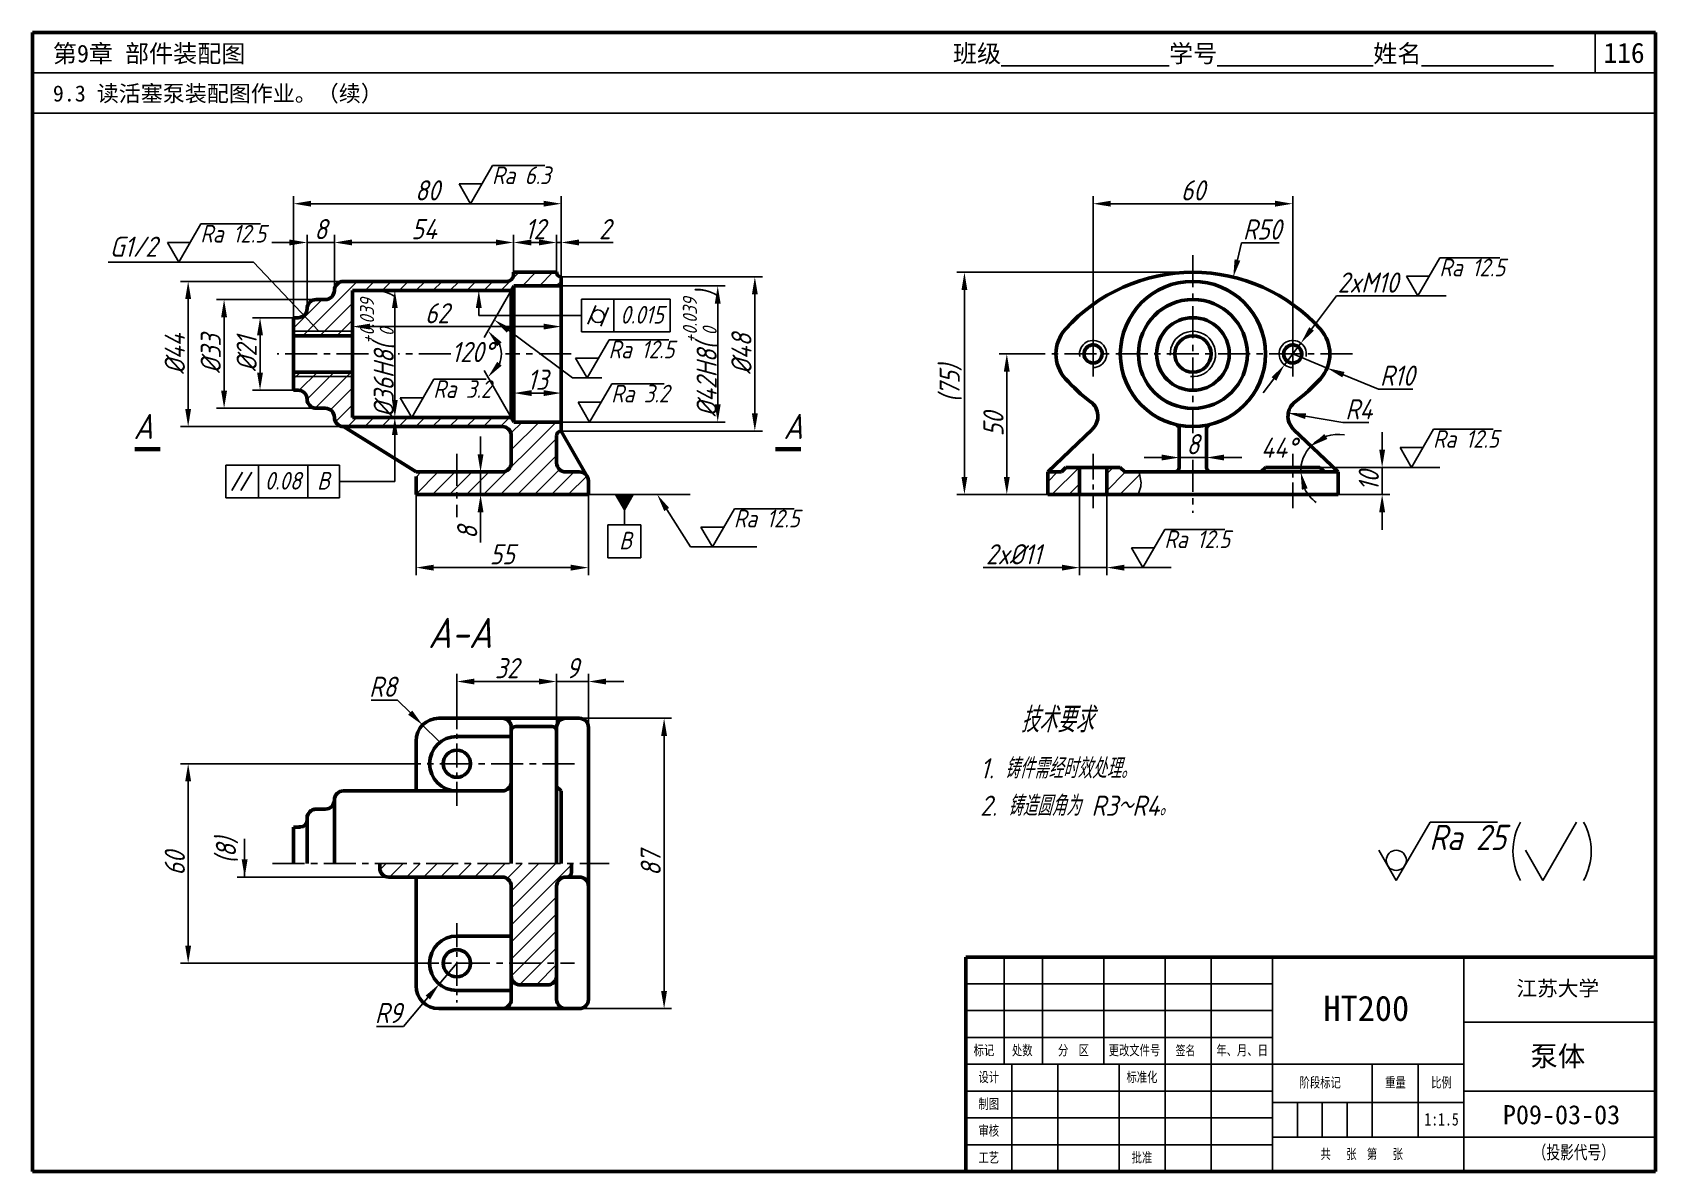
# Model space of a CAD drawing. Header units: millimetres. Extents: x 0 to 322, y 0 to 226.
import ezdxf

# ---------------------------------------------------------------- set-up
doc = ezdxf.new("R2010")
doc.units = ezdxf.units.MM
doc.header["$LTSCALE"] = 0.2
doc.header["$PDMODE"] = 33
doc.header["$PDSIZE"] = 1.5
doc.linetypes.add('CENTER', pattern=[50.8, 31.75, -6.35, 6.35, -6.35])
for name, color, linetype in [('尺寸层', 7, 'Continuous'), ('点画线层', 7, 'CENTER'), ('细实线层', 7, 'Continuous')]:
    doc.layers.add(name, color=color, linetype=linetype)
doc.layers.add('粗实线层', color=7, linetype='Continuous', lineweight=50)
doc.styles.get("Standard").update_dxf_attribs({"font": 'gbeitc.shx', "height": 4, "bigfont": 'gbcbig.shx'})
doc.styles.add('宋体', font='', dxfattribs={"height": 3})
doc.styles.get('宋体').set_extended_font_data('SimSun')
doc.dimstyles.new('ISO-25', dxfattribs={"dimtxt": 3.5, "dimasz": 3.5, "dimexe": 1.5, "dimexo": 0, "dimgap": 0.65, "dimtad": 1, "dimtoh": 1, "dimdec": 0, "dimdsep": 46, "dimtxsty": 'Standard', "dimcen": 0, "dimclrd": 256, "dimclre": 256, "dimclrt": 256, "dimadec": 0, "dimazin": 0, "dimtfac": 1, "dimtdec": 0, "dimtmove": 0, "dimatfit": 3, "dimfxl": 0, "dimlwd": -1, "dimlwe": -1, "dimarcsym": 0})

# ---------------------------------------------------------------- blocks, each defined once
blk = doc.blocks.new('*D0')
at = {"layer": 'Defpoints', "color": 0, "transparency": 16777216}
for p in [(45.15, 169.41), (51.79, 169.41), (51.79, 155.03)]:
    blk.add_point(p, dxfattribs=at)
at = {"layer": '尺寸层', "transparency": 16777216}
for p, q in [((51.79, 169.41), (43.65, 169.41)), ((45.15, 158.53), (45.15, 165.91)), ((51.79, 155.03), (43.65, 155.03))]:
    blk.add_line(p, q, dxfattribs=at)
for points in [[(44.56, 165.91), (45.73, 165.91), (45.15, 169.41)], [(44.56, 158.53), (45.73, 158.53), (45.15, 155.03)]]:
    blk.add_solid(points, dxfattribs=at)
at = {"layer": '尺寸层', "transparency": 16777216, "insert": (42.5, 162.22), "char_height": 4, "attachment_point": 5, "rotation": 90}
blk.add_mtext('%%C21', dxfattribs=at)
blk = doc.blocks.new('*D1')
at = {"layer": 'Defpoints', "color": 0, "transparency": 16777216}
for p in [(38.02, 173.01), (56.29, 173.01), (56.29, 151.43)]:
    blk.add_point(p, dxfattribs=at)
at = {"layer": '尺寸层', "transparency": 16777216}
for p, q in [((56.29, 173.01), (36.52, 173.01)), ((38.02, 154.93), (38.02, 169.51)), ((56.29, 151.43), (36.52, 151.43))]:
    blk.add_line(p, q, dxfattribs=at)
for points in [[(37.43, 169.51), (38.6, 169.51), (38.02, 173.01)], [(37.43, 154.93), (38.6, 154.93), (38.02, 151.43)]]:
    blk.add_solid(points, dxfattribs=at)
at = {"layer": '尺寸层', "transparency": 16777216, "insert": (35.37, 162.22), "char_height": 4, "attachment_point": 5, "rotation": 90}
blk.add_mtext('%%C33', dxfattribs=at)
blk = doc.blocks.new('*D2')
at = {"layer": 'Defpoints', "color": 0, "transparency": 16777216}
for p in [(30.89, 176.61), (61.69, 176.61), (61.69, 147.81)]:
    blk.add_point(p, dxfattribs=at)
at = {"layer": '尺寸层', "transparency": 16777216}
for p, q in [((61.69, 176.61), (29.39, 176.61)), ((30.89, 151.31), (30.89, 173.11)), ((61.69, 147.81), (29.39, 147.81))]:
    blk.add_line(p, q, dxfattribs=at)
for points in [[(30.3, 173.11), (31.47, 173.11), (30.89, 176.61)], [(30.3, 151.31), (31.47, 151.31), (30.89, 147.81)]]:
    blk.add_solid(points, dxfattribs=at)
at = {"layer": '尺寸层', "transparency": 16777216, "insert": (28.24, 162.21), "char_height": 4, "attachment_point": 5, "rotation": 90}
blk.add_mtext('%%C44', dxfattribs=at)
blk = doc.blocks.new('*D3')
at = {"layer": 'Defpoints', "color": 0, "transparency": 16777216}
for p in [(95.44, 184.33), (95.44, 178.41), (103.99, 178.41)]:
    blk.add_point(p, dxfattribs=at)
at = {"layer": '尺寸层', "transparency": 16777216}
for p, q in [((95.44, 178.41), (95.44, 185.83)), ((100.49, 184.33), (98.94, 184.33)), ((103.99, 178.41), (103.99, 185.83))]:
    blk.add_line(p, q, dxfattribs=at)
for points in [[(98.94, 184.92), (98.94, 183.75), (95.44, 184.33)], [(100.49, 184.92), (100.49, 183.75), (103.99, 184.33)]]:
    blk.add_solid(points, dxfattribs=at)
at = {"layer": '尺寸层', "transparency": 16777216, "insert": (99.72, 186.98), "char_height": 4, "attachment_point": 5}
blk.add_mtext('12', dxfattribs=at)
blk = doc.blocks.new('*D4')
at = {"layer": 'Defpoints', "color": 0, "transparency": 16777216}
for p in [(59.89, 184.33), (95.44, 178.41), (59.89, 174.81)]:
    blk.add_point(p, dxfattribs=at)
at = {"layer": '尺寸层', "transparency": 16777216}
for p, q in [((59.89, 174.81), (59.89, 185.83)), ((91.94, 184.33), (63.39, 184.33)), ((95.44, 178.41), (95.44, 185.83))]:
    blk.add_line(p, q, dxfattribs=at)
for points in [[(63.39, 184.92), (63.39, 183.75), (59.89, 184.33)], [(91.94, 184.92), (91.94, 183.75), (95.44, 184.33)]]:
    blk.add_solid(points, dxfattribs=at)
at = {"layer": '尺寸层', "transparency": 16777216, "insert": (77.67, 186.98), "char_height": 4, "attachment_point": 5}
blk.add_mtext('54', dxfattribs=at)
blk = doc.blocks.new('*D5')
at = {"layer": 'Defpoints', "color": 0, "transparency": 16777216}
for p in [(54.49, 184.33), (59.89, 174.81), (54.49, 171.21)]:
    blk.add_point(p, dxfattribs=at)
at = {"layer": '尺寸层', "transparency": 16777216}
for p, q in [((50.99, 184.33), (47.49, 184.33)), ((54.49, 171.21), (54.49, 185.83)), ((59.89, 184.33), (54.49, 184.33)), ((59.89, 174.81), (59.89, 185.83)), ((63.39, 184.33), (66.89, 184.33))]:
    blk.add_line(p, q, dxfattribs=at)
for points in [[(50.99, 184.92), (50.99, 183.75), (54.49, 184.33)], [(63.39, 184.92), (63.39, 183.75), (59.89, 184.33)]]:
    blk.add_solid(points, dxfattribs=at)
at = {"layer": '尺寸层', "transparency": 16777216, "insert": (57.19, 186.98), "char_height": 4, "attachment_point": 5}
blk.add_mtext('8', dxfattribs=at)
blk = doc.blocks.new('*D6')
at = {"layer": 'Defpoints', "color": 0, "transparency": 16777216}
for p in [(104.9, 192.02), (104.9, 177.51), (51.79, 169.41)]:
    blk.add_point(p, dxfattribs=at)
at = {"layer": '尺寸层', "transparency": 16777216}
for p, q in [((51.79, 169.41), (51.79, 193.52)), ((104.9, 177.51), (104.9, 193.52)), ((55.29, 192.02), (101.4, 192.02))]:
    blk.add_line(p, q, dxfattribs=at)
for points in [[(55.29, 192.61), (55.29, 191.44), (51.79, 192.02)], [(101.4, 192.61), (101.4, 191.44), (104.9, 192.02)]]:
    blk.add_solid(points, dxfattribs=at)
at = {"layer": '尺寸层', "transparency": 16777216, "insert": (78.35, 194.67), "char_height": 4, "attachment_point": 5}
blk.add_mtext('80', dxfattribs=at)
blk = doc.blocks.new('*D7')
at = {"layer": 'Defpoints', "color": 0, "transparency": 16777216}
for p in [(63.49, 174.81), (71.89, 174.81), (63.49, 149.61)]:
    blk.add_point(p, dxfattribs=at)
at = {"layer": '尺寸层', "transparency": 16777216}
for p, q in [((63.49, 174.81), (73.39, 174.81)), ((71.89, 153.11), (71.89, 171.31)), ((63.49, 149.61), (73.39, 149.61))]:
    blk.add_line(p, q, dxfattribs=at)
for points in [[(71.31, 171.31), (72.47, 171.31), (71.89, 174.81)], [(71.31, 153.11), (72.47, 153.11), (71.89, 149.61)]]:
    blk.add_solid(points, dxfattribs=at)
at = {"layer": '尺寸层', "transparency": 16777216, "insert": (68.53, 162.07), "char_height": 4, "attachment_point": 5, "rotation": 90}
blk.add_mtext('%%C36H8({\\H0.7x;\\S+0.039^  0;})', dxfattribs=at)
blk = doc.blocks.new('*D8')
at = {"layer": 'Defpoints', "color": 0, "transparency": 16777216}
for p in [(63.49, 174.81), (104.9, 174.81), (104.9, 167.64)]:
    blk.add_point(p, dxfattribs=at)
at = {"layer": '尺寸层', "transparency": 16777216}
for p, q in [((63.49, 174.81), (63.49, 166.14)), ((104.9, 174.81), (104.9, 166.14)), ((66.99, 167.64), (101.4, 167.64))]:
    blk.add_line(p, q, dxfattribs=at)
for points in [[(66.99, 168.23), (66.99, 167.06), (63.49, 167.64)], [(101.4, 168.23), (101.4, 167.06), (104.9, 167.64)]]:
    blk.add_solid(points, dxfattribs=at)
at = {"layer": '尺寸层', "transparency": 16777216, "insert": (80.26, 170.29), "char_height": 4, "attachment_point": 5}
blk.add_mtext('62', dxfattribs=at)
blk = doc.blocks.new('*D9')
at = {"layer": 'Defpoints', "color": 0, "transparency": 16777216}
for p in [(104.9, 175.71), (135.95, 175.71), (104.9, 148.71)]:
    blk.add_point(p, dxfattribs=at)
at = {"layer": '尺寸层', "transparency": 16777216}
for p, q in [((104.9, 175.71), (137.45, 175.71)), ((135.95, 152.21), (135.95, 172.21)), ((104.9, 148.71), (137.45, 148.71))]:
    blk.add_line(p, q, dxfattribs=at)
for points in [[(135.37, 172.21), (136.53, 172.21), (135.95, 175.71)], [(135.37, 152.21), (136.53, 152.21), (135.95, 148.71)]]:
    blk.add_solid(points, dxfattribs=at)
at = {"layer": '尺寸层', "transparency": 16777216, "insert": (132.59, 162.21), "char_height": 4, "attachment_point": 5, "rotation": 90}
blk.add_mtext('%%C42H8({\\H0.7x;\\S+0.039^  0;})', dxfattribs=at)
blk = doc.blocks.new('*D10')
at = {"layer": 'Defpoints', "color": 0, "transparency": 16777216}
for p in [(104.9, 154.45), (95.51, 148.71), (104.9, 148.71)]:
    blk.add_point(p, dxfattribs=at)
at = {"layer": '尺寸层', "transparency": 16777216}
for p, q in [((95.51, 148.71), (95.51, 155.95)), ((104.9, 148.71), (104.9, 155.95)), ((99.01, 154.45), (101.4, 154.45))]:
    blk.add_line(p, q, dxfattribs=at)
for points in [[(99.01, 155.03), (99.01, 153.86), (95.51, 154.45)], [(101.4, 155.03), (101.4, 153.86), (104.9, 154.45)]]:
    blk.add_solid(points, dxfattribs=at)
at = {"layer": '尺寸层', "transparency": 16777216, "insert": (100.21, 157.1), "char_height": 4, "attachment_point": 5}
blk.add_mtext('13', dxfattribs=at)
blk = doc.blocks.new('*D11')
at = {"layer": 'Defpoints', "color": 0, "transparency": 16777216}
for p in [(104.9, 184.33), (103.99, 178.41), (104.9, 177.51)]:
    blk.add_point(p, dxfattribs=at)
at = {"layer": '尺寸层', "transparency": 16777216}
for p, q in [((100.49, 184.33), (96.99, 184.33)), ((103.99, 178.41), (103.99, 185.83)), ((103.99, 184.33), (104.9, 184.33)), ((104.9, 177.51), (104.9, 185.83)), ((108.4, 184.33), (115.2, 184.33))]:
    blk.add_line(p, q, dxfattribs=at)
for points in [[(100.49, 184.92), (100.49, 183.75), (103.99, 184.33)], [(108.4, 184.92), (108.4, 183.75), (104.9, 184.33)]]:
    blk.add_solid(points, dxfattribs=at)
at = {"layer": '尺寸层', "transparency": 16777216, "insert": (113.55, 186.98), "char_height": 4, "attachment_point": 5}
blk.add_mtext('2', dxfattribs=at)
blk = doc.blocks.new('*D12')
at = {"layer": 'Defpoints', "color": 0, "transparency": 16777216}
for p in [(76.09, 134.31), (110.29, 134.31), (110.29, 119.82)]:
    blk.add_point(p, dxfattribs=at)
at = {"layer": '尺寸层', "transparency": 16777216}
for p, q in [((76.09, 134.31), (76.09, 118.32)), ((110.29, 134.31), (110.29, 118.32)), ((79.59, 119.82), (106.79, 119.82))]:
    blk.add_line(p, q, dxfattribs=at)
for points in [[(79.59, 120.4), (79.59, 119.23), (76.09, 119.82)], [(106.79, 120.4), (106.79, 119.23), (110.29, 119.82)]]:
    blk.add_solid(points, dxfattribs=at)
at = {"layer": '尺寸层', "transparency": 16777216, "insert": (93.19, 122.47), "char_height": 4, "attachment_point": 5}
blk.add_mtext('55', dxfattribs=at)
blk = doc.blocks.new('*D13')
at = {"layer": 'Defpoints', "color": 0, "transparency": 16777216}
for p in [(251.65, 164.37), (248.4, 160.06)]:
    blk.add_point(p, dxfattribs=at)
at = {"layer": '尺寸层', "transparency": 16777216}
for p, q in [((258.7, 173.73), (253.75, 167.16)), ((270.52, 173.73), (258.7, 173.73)), ((248.4, 160.06), (251.65, 164.37)), ((246.29, 157.26), (244.18, 154.47))]:
    blk.add_line(p, q, dxfattribs=at)
for points in [[(253.29, 167.52), (254.22, 166.81), (251.65, 164.37)], [(245.83, 157.61), (246.76, 156.91), (248.4, 160.06)]]:
    blk.add_solid(points, dxfattribs=at)
at = {"layer": '尺寸层', "transparency": 16777216, "insert": (264.94, 176.38), "char_height": 4, "attachment_point": 5}
blk.add_mtext('2xM10', dxfattribs=at)
blk = doc.blocks.new('*D14')
at = {"layer": 'Defpoints', "color": 0, "transparency": 16777216}
for p in [(250.02, 162.21), (256.84, 159.42)]:
    blk.add_point(p, dxfattribs=at)
at = {"layer": '尺寸层', "transparency": 16777216}
for p, q in [((250.02, 162.21), (256.84, 159.42)), ((267.02, 155.26), (260.08, 158.1)), ((273.84, 155.26), (267.02, 155.26))]:
    blk.add_line(p, q, dxfattribs=at)
blk.add_solid([(260.3, 158.64), (259.86, 157.56), (256.84, 159.42)], dxfattribs=at)
at = {"layer": '尺寸层', "transparency": 16777216, "insert": (270.76, 157.91), "char_height": 4, "attachment_point": 5}
blk.add_mtext('R10', dxfattribs=at)
blk = doc.blocks.new('*D15')
at = {"layer": 'Defpoints', "color": 0, "transparency": 16777216}
for p in [(250.02, 192.02), (210.42, 166.71), (250.02, 166.71)]:
    blk.add_point(p, dxfattribs=at)
at = {"layer": '尺寸层', "transparency": 16777216}
for p, q in [((210.42, 166.71), (210.42, 193.52)), ((250.02, 166.71), (250.02, 193.52)), ((213.92, 192.02), (246.52, 192.02))]:
    blk.add_line(p, q, dxfattribs=at)
for points in [[(213.92, 192.61), (213.92, 191.44), (210.42, 192.02)], [(246.52, 192.61), (246.52, 191.44), (250.02, 192.02)]]:
    blk.add_solid(points, dxfattribs=at)
at = {"layer": '尺寸层', "transparency": 16777216, "insert": (230.22, 194.67), "char_height": 4, "attachment_point": 5}
blk.add_mtext('60', dxfattribs=at)
blk = doc.blocks.new('*D16')
at = {"layer": 'Defpoints', "color": 0, "transparency": 16777216}
for p in [(193.3, 162.21), (198.74, 162.21), (201.42, 134.31)]:
    blk.add_point(p, dxfattribs=at)
at = {"layer": '尺寸层', "transparency": 16777216}
for p, q in [((198.74, 162.21), (191.8, 162.21)), ((193.3, 137.81), (193.3, 158.71)), ((201.42, 134.31), (191.8, 134.31))]:
    blk.add_line(p, q, dxfattribs=at)
for points in [[(192.71, 158.71), (193.88, 158.71), (193.3, 162.21)], [(192.71, 137.81), (193.88, 137.81), (193.3, 134.31)]]:
    blk.add_solid(points, dxfattribs=at)
at = {"layer": '尺寸层', "transparency": 16777216, "insert": (190.65, 148.26), "char_height": 4, "attachment_point": 5, "rotation": 90}
blk.add_mtext('50', dxfattribs=at)
blk = doc.blocks.new('*D17')
at = {"layer": 'Defpoints', "color": 0, "transparency": 16777216}
for p in [(184.89, 178.41), (230.22, 178.41), (201.42, 134.31)]:
    blk.add_point(p, dxfattribs=at)
at = {"layer": '尺寸层', "transparency": 16777216}
for p, q in [((230.22, 178.41), (183.39, 178.41)), ((184.89, 137.81), (184.89, 174.91)), ((201.42, 134.31), (183.39, 134.31))]:
    blk.add_line(p, q, dxfattribs=at)
for points in [[(184.31, 174.91), (185.47, 174.91), (184.89, 178.41)], [(184.31, 137.81), (185.47, 137.81), (184.89, 134.31)]]:
    blk.add_solid(points, dxfattribs=at)
at = {"layer": '尺寸层', "transparency": 16777216, "insert": (182.16, 156.36), "char_height": 4, "attachment_point": 5, "rotation": 90}
blk.add_mtext('(75)', dxfattribs=at)
blk = doc.blocks.new('*D18')
at = {"layer": 'Defpoints', "color": 0, "transparency": 16777216}
for p in [(227.52, 147.34), (232.92, 147.34), (232.92, 141.66)]:
    blk.add_point(p, dxfattribs=at)
at = {"layer": '尺寸层', "transparency": 16777216}
for p, q in [((227.52, 147.34), (227.52, 140.16)), ((232.92, 147.34), (232.92, 140.16)), ((224.02, 141.66), (220.52, 141.66)), ((227.52, 141.66), (232.92, 141.66)), ((236.42, 141.66), (239.92, 141.66))]:
    blk.add_line(p, q, dxfattribs=at)
for points in [[(224.02, 142.25), (224.02, 141.08), (227.52, 141.66)], [(236.42, 142.25), (236.42, 141.08), (232.92, 141.66)]]:
    blk.add_solid(points, dxfattribs=at)
at = {"layer": '尺寸层', "transparency": 16777216, "insert": (230.22, 144.31), "char_height": 4, "attachment_point": 5}
blk.add_mtext('8', dxfattribs=at)
blk = doc.blocks.new('*D19')
at = {"layer": 'Defpoints', "color": 0, "transparency": 16777216}
for p in [(255.42, 139.71), (259.02, 134.31), (267.76, 134.31)]:
    blk.add_point(p, dxfattribs=at)
at = {"layer": '尺寸层', "transparency": 16777216}
for p, q in [((267.76, 143.21), (267.76, 146.71)), ((255.42, 139.71), (269.26, 139.71)), ((267.76, 139.71), (267.76, 134.31)), ((259.02, 134.31), (269.26, 134.31)), ((267.76, 130.81), (267.76, 127.31))]:
    blk.add_line(p, q, dxfattribs=at)
for points in [[(267.18, 143.21), (268.35, 143.21), (267.76, 139.71)], [(267.18, 130.81), (268.35, 130.81), (267.76, 134.31)]]:
    blk.add_solid(points, dxfattribs=at)
at = {"layer": '尺寸层', "transparency": 16777216, "insert": (265.11, 137.01), "char_height": 4, "attachment_point": 5, "rotation": 90}
blk.add_mtext('10', dxfattribs=at)
blk = doc.blocks.new('*D20')
at = {"layer": 'Defpoints', "color": 0, "transparency": 16777216}
for p in [(207.72, 134.31), (213.12, 134.31), (207.72, 119.82)]:
    blk.add_point(p, dxfattribs=at)
at = {"layer": '尺寸层', "transparency": 16777216}
for p, q in [((207.72, 134.31), (207.72, 118.32)), ((213.12, 134.31), (213.12, 118.32)), ((204.22, 119.82), (188.59, 119.82)), ((213.12, 119.82), (207.72, 119.82)), ((216.62, 119.82), (220.12, 119.82))]:
    blk.add_line(p, q, dxfattribs=at)
for points in [[(204.22, 120.4), (204.22, 119.23), (207.72, 119.82)], [(216.62, 120.4), (216.62, 119.23), (213.12, 119.82)]]:
    blk.add_solid(points, dxfattribs=at)
at = {"layer": '尺寸层', "transparency": 16777216, "insert": (194.66, 122.47), "char_height": 4, "attachment_point": 5}
blk.add_mtext('2x%%C11', dxfattribs=at)
blk = doc.blocks.new('*D21')
at = {"layer": 'Defpoints', "color": 0, "transparency": 16777216}
for p in [(84.19, 41.32), (80.7, 37.2)]:
    blk.add_point(p, dxfattribs=at)
at = {"layer": '尺寸层', "transparency": 16777216}
for p, q in [((84.19, 41.32), (80.7, 37.2)), ((73.58, 28.81), (78.44, 34.53)), ((68.27, 28.81), (73.58, 28.81))]:
    blk.add_line(p, q, dxfattribs=at)
blk.add_solid([(77.99, 34.91), (78.88, 34.16), (80.7, 37.2)], dxfattribs=at)
at = {"layer": '尺寸层', "transparency": 16777216, "insert": (70.6, 31.46), "char_height": 4, "attachment_point": 5}
blk.add_mtext('R9', dxfattribs=at)
blk = doc.blocks.new('*D22')
at = {"layer": 'Defpoints', "color": 0, "transparency": 16777216}
for p in [(30.89, 80.92), (74.25, 80.92), (74.25, 41.32)]:
    blk.add_point(p, dxfattribs=at)
at = {"layer": '尺寸层', "transparency": 16777216}
for p, q in [((74.25, 80.92), (29.39, 80.92)), ((30.89, 44.82), (30.89, 77.42)), ((74.25, 41.32), (29.39, 41.32))]:
    blk.add_line(p, q, dxfattribs=at)
for points in [[(30.3, 77.42), (31.47, 77.42), (30.89, 80.92)], [(30.3, 44.82), (31.47, 44.82), (30.89, 41.32)]]:
    blk.add_solid(points, dxfattribs=at)
at = {"layer": '尺寸层', "transparency": 16777216, "insert": (28.24, 61.12), "char_height": 4, "attachment_point": 5, "rotation": 90}
blk.add_mtext('60', dxfattribs=at)
blk = doc.blocks.new('*D23')
at = {"layer": 'Defpoints', "color": 0, "transparency": 16777216}
for p in [(108.49, 89.92), (108.49, 32.32), (125.31, 32.32)]:
    blk.add_point(p, dxfattribs=at)
at = {"layer": '尺寸层', "transparency": 16777216}
for p, q in [((108.49, 89.92), (126.81, 89.92)), ((125.31, 86.42), (125.31, 35.82)), ((108.49, 32.32), (126.81, 32.32))]:
    blk.add_line(p, q, dxfattribs=at)
for points in [[(124.72, 86.42), (125.89, 86.42), (125.31, 89.92)], [(124.72, 35.82), (125.89, 35.82), (125.31, 32.32)]]:
    blk.add_solid(points, dxfattribs=at)
at = {"layer": '尺寸层', "transparency": 16777216, "insert": (122.66, 61.12), "char_height": 4, "attachment_point": 5, "rotation": 90}
blk.add_mtext('87', dxfattribs=at)
blk = doc.blocks.new('*D24')
at = {"layer": 'Defpoints', "color": 0, "transparency": 16777216}
for p in [(77.4, 88.59), (80.59, 85.42)]:
    blk.add_point(p, dxfattribs=at)
at = {"layer": '尺寸层', "transparency": 16777216}
for p, q in [((67.2, 93.53), (72.44, 93.53)), ((72.44, 93.53), (74.92, 91.06)), ((80.59, 85.42), (77.4, 88.59))]:
    blk.add_line(p, q, dxfattribs=at)
blk.add_solid([(75.33, 91.47), (74.51, 90.65), (77.4, 88.59)], dxfattribs=at)
at = {"layer": '尺寸层', "transparency": 16777216, "insert": (69.49, 96.18), "char_height": 4, "attachment_point": 5}
blk.add_mtext('R8', dxfattribs=at)
blk = doc.blocks.new('*D25')
at = {"layer": 'Defpoints', "color": 0, "transparency": 16777216}
for p in [(110.29, 97.22), (103.99, 87.39), (110.29, 87.39)]:
    blk.add_point(p, dxfattribs=at)
at = {"layer": '尺寸层', "transparency": 16777216}
for p, q in [((100.49, 97.22), (96.99, 97.22)), ((103.99, 87.39), (103.99, 98.72)), ((103.99, 97.22), (110.29, 97.22)), ((110.29, 87.39), (110.29, 98.72)), ((113.79, 97.22), (117.29, 97.22))]:
    blk.add_line(p, q, dxfattribs=at)
for points in [[(100.49, 97.8), (100.49, 96.64), (103.99, 97.22)], [(113.79, 97.8), (113.79, 96.64), (110.29, 97.22)]]:
    blk.add_solid(points, dxfattribs=at)
at = {"layer": '尺寸层', "transparency": 16777216, "insert": (107.14, 99.87), "char_height": 4, "attachment_point": 5}
blk.add_mtext('9', dxfattribs=at)
blk = doc.blocks.new('*D26')
at = {"layer": 'Defpoints', "color": 0, "transparency": 16777216}
for p in [(84.19, 97.22), (84.19, 88.2), (103.99, 87.39)]:
    blk.add_point(p, dxfattribs=at)
at = {"layer": '尺寸层', "transparency": 16777216}
for p, q in [((84.19, 88.2), (84.19, 98.72)), ((100.49, 97.22), (87.69, 97.22)), ((103.99, 87.39), (103.99, 98.72))]:
    blk.add_line(p, q, dxfattribs=at)
for points in [[(87.69, 97.8), (87.69, 96.64), (84.19, 97.22)], [(100.49, 97.8), (100.49, 96.64), (103.99, 97.22)]]:
    blk.add_solid(points, dxfattribs=at)
at = {"layer": '尺寸层', "transparency": 16777216, "insert": (94.09, 99.87), "char_height": 4, "attachment_point": 5}
blk.add_mtext('32', dxfattribs=at)
blk = doc.blocks.new('*D27')
at = {"layer": 'Defpoints', "color": 0, "transparency": 16777216}
for p in [(104.9, 177.51), (104.9, 146.91), (143.31, 146.91)]:
    blk.add_point(p, dxfattribs=at)
at = {"layer": '尺寸层', "transparency": 16777216}
for p, q in [((104.9, 177.51), (144.81, 177.51)), ((143.31, 174.01), (143.31, 150.41)), ((104.9, 146.91), (144.81, 146.91))]:
    blk.add_line(p, q, dxfattribs=at)
for points in [[(142.73, 174.01), (143.9, 174.01), (143.31, 177.51)], [(142.73, 150.41), (143.9, 150.41), (143.31, 146.91)]]:
    blk.add_solid(points, dxfattribs=at)
at = {"layer": '尺寸层', "transparency": 16777216, "insert": (140.66, 162.21), "char_height": 4, "attachment_point": 5, "rotation": 90}
blk.add_mtext('%%C48', dxfattribs=at)
blk = doc.blocks.new('*D28')
at = {"layer": 'Defpoints', "color": 0, "transparency": 16777216}
for p in [(238.23, 177.46), (230.22, 144.43)]:
    blk.add_point(p, dxfattribs=at)
at = {"layer": '尺寸层', "transparency": 16777216}
for p, q in [((239.88, 184.26), (239.05, 180.86)), ((247.36, 184.26), (239.88, 184.26))]:
    blk.add_line(p, q, dxfattribs=at)
blk.add_solid([(238.49, 180.99), (239.62, 180.72), (238.23, 177.46)], dxfattribs=at)
at = {"layer": '尺寸层', "transparency": 16777216, "insert": (243.95, 186.91), "char_height": 4, "attachment_point": 5}
blk.add_mtext('R50', dxfattribs=at)

msp = doc.modelspace()

# ---------------------------------------------------------------- hatches: boundary and pattern name
h = msp.add_hatch()
h.set_pattern_fill('ANSI31', color=256, scale=0.75, style=0)
h.set_pattern_definition([(45, (0, -29.266), (-1.6838, 1.6838), [])])
h.paths.add_polyline_path([(106.96, 61.12), (68.89, 61.12), (68.89, 60.22, 0.414214), (70.69, 58.42), (93.19, 58.42, -0.414214), (94.99, 56.62), (94.99, 41.32), (103.99, 41.32), (103.99, 56.62, -0.414214), (105.79, 58.42), (105.96, 58.42, 0.414214), (106.96, 59.42)])
h.paths.add_polyline_path([(103.99, 41.32), (94.99, 41.32), (94.99, 38.83, 0.414214), (96.79, 37.03), (102.19, 37.03, 0.414214), (103.99, 38.83)])
at = {"layer": '尺寸层'}
msp.add_hatch(color=256, dxfattribs=at).paths.add_polyline_path([(119.17, 134.31), (115.69, 134.31), (117.43, 131.29)])
at = {"layer": '细实线层'}
h = msp.add_hatch(dxfattribs=at)
h.set_pattern_fill('ANSI31', color=256, scale=0.75, style=0)
h.set_pattern_definition([(45, (0, -9.0404), (-1.683798, 1.683798), [])])
h.paths.add_polyline_path([(57.2, 166.71), (51.79, 166.71), (51.79, 165.81), (57, 165.81)])
h.paths.add_polyline_path([(63.49, 166.71), (57.2, 166.71), (57, 165.81), (63.49, 165.81)])
h.paths.add_polyline_path([(63.49, 173.01), (63.49, 174.81), (94.99, 174.81), (95.44, 175.71), (104.9, 175.71), (104.9, 177.03), (103.54, 178.41), (95.44, 178.41), (95.44, 177.96, -0.414214), (94.09, 176.61), (63.49, 176.61), (61.69, 176.61, 0.414214), (59.89, 174.81, -0.414214), (58.09, 173.01), (56.29, 173.01, 0.414214), (54.49, 171.21, -0.414214), (52.69, 169.41), (51.79, 169.41), (51.79, 166.71), (63.49, 166.71)])
h.paths.add_polyline_path([(63.49, 158.61), (51.79, 158.61), (51.79, 157.71), (63.49, 157.71)])
h.paths.add_polyline_path([(63.49, 157.71), (51.79, 157.71), (51.79, 155.03), (52.69, 155.03, -0.414214), (54.49, 153.23, 0.414214), (56.29, 151.43), (58.09, 151.43, -0.414214), (59.89, 149.63, 0.416958), (61.75, 147.81), (92.29, 147.81), (93.19, 147.81, -0.414214), (94.99, 146.01), (94.99, 140.61, -0.414214), (93.19, 138.81), (84.19, 138.81), (84.19, 134.31), (110.29, 134.31), (110.29, 137.01, 0.414214), (108.49, 138.81), (105.79, 138.81, -0.414214), (103.99, 140.61), (103.99, 146.01, -0.417626), (104.9, 146.91), (104.9, 148.71), (95.44, 148.71), (94.99, 149.61), (63.49, 149.61), (63.49, 151.41)])
h.paths.add_polyline_path([(84.19, 138.81), (76.09, 138.81), (76.09, 137.91), (76.09, 134.31), (84.19, 134.31)], flags=17)
h = msp.add_hatch(dxfattribs=at)
h.set_pattern_fill('ANSI31', color=256, scale=0.75, style=0)
h.set_pattern_definition([(45, (45.42, -9.0404), (-1.683798, 1.683798), [])])
h.paths.add_polyline_path([(207.72, 139.71), (205.02, 139.71), (204.12, 138.81), (201.42, 138.81), (201.42, 134.31), (206.46, 134.31), (207.72, 134.31)])
edge = h.paths.add_edge_path()
edge.add_spline(control_points=[(219.32, 134.31), (219.55, 134.84), (220.19, 136.28), (219.76, 137.83), (219.5, 138.81)], knot_values=[0, 0, 0, 0, 1.690327, 4.618802, 4.618802, 4.618802, 4.618802], degree=3, periodic=0)
edge.add_line((219.5, 138.81), (216.72, 138.81))
edge.add_line((216.72, 138.81), (215.82, 139.71))
edge.add_line((215.82, 139.71), (213.12, 139.71))
edge.add_line((213.12, 139.71), (213.12, 134.31))
edge.add_line((213.12, 134.31), (219.32, 134.31))

# ---------------------------------------------------------------- linework, layer by layer
at = {"lineweight": 50}
for p, q in [((322, 226), (0, 226)), ((0, 226), (0, 0)), ((322, 0), (322, 226)), ((322, 42.56), (185.2, 42.56)), ((185.2, 42.56), (185.2, 0)), ((0, 0), (322, 0))]:
    msp.add_line(p, q, dxfattribs=at)
for p, q in [((310, 218), (310, 226)), ((322, 218), (0, 218)), ((322, 210), (0, 210)), ((77.09, 174.81), (83.39, 174.81)), ((51.79, 166.71), (63.49, 166.71)), ((51.79, 157.71), (63.49, 157.71)), ((77.09, 149.61), (83.39, 149.61)), ((192.8, 42.56), (192.8, 21.28)), ((200.4, 42.56), (200.4, 21.28)), ((212.56, 42.56), (212.56, 21.28)), ((224.72, 42.56), (224.72, 0)), ((233.84, 42.56), (233.84, 0)), ((246, 42.56), (246, 0)), ((284, 42.56), (284, 0)), ((185.2, 37.24), (246, 37.24)), ((185.2, 31.92), (246, 31.92)), ((284, 29.64), (322, 29.64)), ((185.2, 26.6), (246, 26.6)), ((185.2, 21.28), (284, 21.28)), ((194.32, 21.28), (194.32, 0)), ((203.44, 21.28), (203.44, 0)), ((215.6, 21.28), (215.6, 0)), ((265.76, 21.28), (265.76, 6.84)), ((274.88, 21.28), (274.88, 6.84)), ((185.2, 15.96), (246, 15.96)), ((246, 13.68), (284, 13.68)), ((250.94, 13.68), (250.94, 6.84)), ((255.88, 13.68), (255.88, 6.84)), ((260.82, 13.68), (260.82, 6.84)), ((284, 15.96), (322, 15.96)), ((185.2, 10.64), (246, 10.64)), ((246, 6.84), (322, 6.84)), ((284, 6.84), (292.17, 6.84)), ((284, 6.84), (292.17, 6.84)), ((185.2, 5.32), (246, 5.32))]:
    msp.add_line(p, q)
for centre, start, end in [((210.42, 162.21), 270, 190), ((250.02, 162.21), 350, 270)]:
    msp.add_arc(centre, 2.7, start, end)
at = {"layer": '尺寸层'}
for p, q in [((43.82, 180.43), (15.03, 180.43)), ((56.8, 166.71), (43.82, 180.43)), ((94.99, 174.81), (89.62, 165.5)), ((88.55, 171.31), (88.55, 169.85)), ((108.94, 166.6), (108.94, 173.11)), ((108.94, 173.11), (126.52, 173.11)), ((111.74, 171.84), (110.18, 168.13)), ((114.29, 171.44), (112.73, 167.73)), ((115.37, 166.6), (115.37, 173.11)), ((126.52, 173.11), (126.52, 166.6)), ((280.48, 173.73), (270.52, 173.73)), ((108.94, 169.85), (88.55, 169.85)), ((94.45, 166.91), (107.15, 157.46)), ((126.52, 166.6), (108.94, 166.6)), ((94.99, 149.61), (89.62, 158.92)), ((112.96, 157.46), (107.15, 157.46)), ((259.97, 148.59), (252.58, 149.87)), ((265.12, 148.59), (259.97, 148.59)), ((71.89, 136.91), (71.89, 146.11)), ((88.9, 142.31), (88.9, 145.81)), ((38.39, 133.66), (38.39, 140.16)), ((38.39, 140.16), (60.9, 140.16)), ((39.56, 135.11), (41.68, 138.78)), ((41.37, 135.11), (43.49, 138.78)), ((44.83, 133.66), (44.83, 140.16)), ((54.63, 140.16), (54.63, 133.66)), ((60.9, 140.16), (60.9, 133.66)), ((88.9, 138.81), (88.9, 134.31)), ((279.22, 139.71), (269.26, 139.71)), ((60.9, 136.91), (71.89, 136.91)), ((60.9, 133.66), (38.39, 133.66)), ((110.29, 134.31), (130.48, 134.31)), ((117.43, 131.29), (115.69, 134.31)), ((119.17, 134.31), (115.69, 134.31)), ((117.43, 131.29), (119.17, 134.31)), ((88.9, 130.81), (88.9, 124.83)), ((117.43, 131.29), (117.43, 128.28)), ((125.82, 131.36), (130.56, 123.92)), ((120.7, 128.28), (114.16, 128.28)), ((114.16, 128.28), (114.16, 121.79)), ((120.7, 121.79), (120.7, 128.28)), ((143.71, 123.92), (130.56, 123.92)), ((114.16, 121.79), (120.7, 121.79)), ((225.92, 119.82), (215.96, 119.82)), ((270.57, 57.75), (277.27, 69.35)), ((290.66, 69.35), (277.27, 69.35)), ((299.65, 57.75), (306.34, 69.35)), ((42.09, 58.42), (42.09, 66.01)), ((270.57, 57.75), (267.1, 63.75)), ((299.65, 57.75), (296.18, 63.75)), ((70.69, 58.42), (40.59, 58.42))]:
    msp.add_line(p, q, dxfattribs=at)
for centre, radius in [((112.19, 169.69), 1.26), ((270.57, 61.75), 2)]:
    msp.add_circle(centre, radius, dxfattribs=at)
for centre, radius, start, end in [((87.72, 162.21), 5.3, 338.5565, 21.4435), ((259.02, 138.81), 7.44, 80.1539, 136.3008), ((259.02, 138.81), 7.44, 136.3008, 180), ((259.02, 138.81), 7.44, 207.2188, 234.4375), ((305.69, 63.55), 11.97, 151.0254, 208.9746), ((297.26, 63.55), 11.97, 331.0254, 28.9746)]:
    msp.add_arc(centre, radius, start, end, dxfattribs=at)
for points in [[(89.13, 171.31), (87.96, 171.31), (88.55, 174.81)], [(94.79, 167.38), (94.1, 166.44), (91.64, 169)], [(92.21, 163.77), (93.09, 164.53), (90.37, 166.8)], [(93.09, 159.89), (92.21, 160.66), (90.37, 157.62)], [(71.31, 146.11), (72.47, 146.11), (71.89, 149.61)], [(252.68, 150.45), (252.48, 149.3), (249.13, 150.48)], [(256.91, 145.35), (256.28, 146.33), (253.65, 143.95)], [(88.31, 142.31), (89.48, 142.31), (88.9, 138.81)], [(251.84, 135.27), (252.98, 135.55), (251.59, 138.81)], [(88.31, 130.81), (89.48, 130.81), (88.9, 134.31)], [(126.31, 131.67), (125.33, 131.05), (123.94, 134.31)], [(42.68, 61.92), (41.51, 61.92), (42.09, 58.42)]]:
    msp.add_solid(points, dxfattribs=at)
at = {"layer": '点画线层'}
for p, q in [((230.22, 181.83), (230.22, 146.52)), ((66.67, 162.21), (48.57, 162.21)), ((82.99, 162.21), (72.54, 162.21)), ((106.85, 162.21), (93.83, 162.21)), ((261.89, 162.21), (198.74, 162.21)), ((84.19, 142.41), (84.19, 129.81)), ((230.22, 141.23), (230.22, 130.71)), ((107.52, 80.92), (74.25, 80.92)), ((47.63, 61.12), (114.4, 61.12)), ((74.25, 41.32), (107.52, 41.32))]:
    msp.add_line(p, q, dxfattribs=at)
at = {"layer": '点画线层', "ltscale": 0.8}
for p, q in [((210.42, 142.41), (210.42, 131.61)), ((250.02, 131.61), (250.02, 142.41))]:
    msp.add_line(p, q, dxfattribs=at)
at = {"layer": '点画线层', "ltscale": 0.75}
for p, q in [((84.19, 72.53), (84.19, 88.2)), ((84.19, 49.25), (84.19, 33.57))]:
    msp.add_line(p, q, dxfattribs=at)
at = {"layer": '粗实线层'}
for p, q in [((95.44, 178.41), (103.99, 178.41)), ((104.9, 177.51), (104.9, 146.91)), ((63.49, 176.61), (61.69, 176.61)), ((63.49, 176.61), (94.09, 176.61)), ((63.49, 173.01), (63.49, 174.81)), ((63.49, 174.81), (94.99, 174.81)), ((94.99, 174.81), (95.51, 175.71)), ((94.99, 174.81), (94.99, 149.61)), ((95.51, 175.71), (104.9, 175.71)), ((95.51, 148.71), (95.51, 175.71)), ((58.09, 173.01), (56.29, 173.01)), ((63.49, 165.81), (63.49, 173.01)), ((52.69, 169.41), (51.79, 169.41)), ((51.79, 155.03), (51.79, 169.41)), ((51.79, 165.81), (63.49, 165.81)), ((63.49, 165.81), (63.49, 158.61)), ((63.49, 158.61), (51.79, 158.61)), ((63.49, 151.41), (63.49, 158.61)), ((52.69, 155.03), (51.79, 155.03)), ((58.09, 151.43), (56.29, 151.43)), ((63.49, 151.41), (63.49, 149.61)), ((63.49, 149.61), (94.99, 149.61)), ((94.99, 149.61), (95.51, 148.71)), ((95.51, 148.71), (104.9, 148.71)), ((76.09, 138.81), (61.69, 147.81)), ((61.69, 147.81), (92.29, 147.81)), ((92.29, 147.81), (93.19, 147.81)), ((94.99, 146.01), (94.99, 140.61)), ((103.99, 146.01), (103.99, 140.61)), ((104.9, 146.91), (110.06, 137.91)), ((227.52, 147.34), (227.52, 139.71)), ((232.92, 147.34), (232.92, 139.71)), ((93.19, 138.81), (76.09, 138.81)), ((105.79, 138.81), (108.49, 138.81)), ((201.42, 134.31), (201.42, 138.81)), ((204.12, 138.81), (205.02, 139.71)), ((215.82, 139.71), (205.02, 139.71)), ((207.72, 139.71), (207.72, 134.31)), ((213.12, 139.71), (213.12, 134.31)), ((216.72, 138.81), (215.82, 139.71)), ((259.02, 138.81), (216.72, 138.81)), ((243.72, 138.81), (244.62, 139.71)), ((244.62, 139.71), (255.42, 139.71)), ((256.32, 138.81), (255.42, 139.71)), ((259.02, 134.31), (259.02, 138.81)), ((76.09, 134.31), (76.09, 137.91)), ((110.29, 134.31), (110.29, 137.01)), ((110.29, 134.31), (76.09, 134.31)), ((206.46, 134.31), (201.42, 134.31)), ((253.98, 134.31), (206.46, 134.31)), ((253.98, 134.31), (259.02, 134.31)), ((80.59, 89.92), (108.49, 89.92)), ((94.99, 88.12), (94.99, 77.32)), ((103.09, 88.29), (95.89, 88.29)), ((103.09, 88.29), (95.89, 88.29)), ((110.29, 88.12), (110.29, 34.12)), ((76.09, 75.52), (76.09, 85.42)), ((84.19, 86.32), (94.99, 86.32)), ((103.99, 80.92), (103.99, 84.07)), ((103.99, 84.07), (103.99, 77.77)), ((94.99, 77.32), (94.99, 61.12)), ((103.99, 76.42), (103.99, 77.77)), ((63.49, 75.52), (61.69, 75.52)), ((63.49, 75.52), (93.19, 75.52)), ((103.99, 61.12), (103.99, 76.42)), ((104.89, 75.52), (103.99, 76.42)), ((103.99, 76.42), (104.89, 75.52)), ((104.89, 74.62), (104.89, 75.52)), ((104.89, 61.12), (104.89, 75.52)), ((104.9, 75.49), (104.9, 74.59)), ((58.09, 71.92), (56.29, 71.92)), ((58.09, 71.9), (56.29, 71.9)), ((59.89, 73.72), (59.89, 61.12)), ((103.99, 61.12), (103.99, 73.2)), ((103.99, 72.82), (103.99, 61.12)), ((53.08, 68.35), (51.79, 68.35)), ((51.79, 68.35), (51.79, 61.12)), ((52.83, 68.38), (53.15, 68.38)), ((54.49, 70.12), (54.49, 69.67)), ((54.49, 69.67), (54.49, 61.12)), ((54.5, 69.73), (54.5, 69.8)), ((68.89, 61.12), (68.89, 60.22)), ((70.69, 58.42), (93.19, 58.42)), ((76.09, 58.42), (76.09, 36.82)), ((105.79, 58.42), (108.49, 58.42)), ((106.96, 61.12), (106.96, 59.42)), ((94.99, 34.12), (94.99, 56.62)), ((103.99, 56.62), (103.99, 34.12)), ((84.19, 46.72), (94.99, 46.72)), ((84.19, 35.92), (94.99, 35.92)), ((96.79, 37.03), (102.19, 37.03)), ((80.59, 32.32), (108.49, 32.32))]:
    msp.add_line(p, q, dxfattribs=at)
at = {"layer": '粗实线层', "ltscale": 0.5}
for p, q in [((95.44, 178.41), (95.44, 177.96)), ((201.42, 138.81), (210.26, 147.25)), ((259.02, 138.81), (250.19, 147.25)), ((201.42, 138.81), (204.12, 138.81)), ((103.99, 84.07), (103.99, 88.12))]:
    msp.add_line(p, q, dxfattribs=at)
at = {"layer": '粗实线层'}
for radius in [14.4, 10.8, 7.2, 3.6]:
    msp.add_circle((230.22, 162.21), radius, dxfattribs=at)
at = {"layer": '粗实线层', "ltscale": 0.5}
for centre in [(84.19, 80.92), (84.19, 41.32)]:
    msp.add_circle(centre, 2.7, dxfattribs=at)
at = {"layer": '粗实线层'}
for centre, radius, start, end in [((94.09, 177.96), 1.35, 270, 0), ((104.89, 178.41), 0.9, 180, 270.6666), ((58.09, 174.81), 1.8, 270, 0), ((61.69, 174.81), 1.8, 90, 180), ((52.69, 171.21), 1.8, 270, 0), ((56.29, 171.21), 1.8, 90, 180), ((210.42, 162.21), 7.37, 138.0771, 221.9229), ((250.02, 162.21), 7.37, 318.0771, 41.9229), ((210.42, 162.21), 1.8, 0, 258), ((210.42, 162.21), 1.8, 258, 0), ((250.02, 162.21), 1.8, 282, 180), ((250.02, 162.21), 1.8, 180, 282), ((52.69, 153.23), 1.8, 0, 90), ((56.29, 153.23), 1.8, 180, 270), ((58.09, 149.63), 1.8, 0, 90), ((61.72, 149.64), 1.83, 180.3793, 269.0844), ((226.62, 147.34), 0.9, 0, 76.391), ((233.82, 147.34), 0.9, 103.609, 180), ((93.19, 146.01), 1.8, 0, 90), ((104.89, 146.01), 0.9, 89.3334, 180), ((93.19, 140.61), 1.8, 270, 0), ((105.79, 140.61), 1.8, 180, 270), ((108.49, 137.01), 1.8, 0, 90), ((226.62, 139.71), 0.9, 270, 0), ((233.82, 139.71), 0.9, 180, 270), ((80.59, 85.42), 4.5, 90, 180), ((93.19, 88.12), 1.8, 0, 90), ((95.89, 87.39), 0.9, 90, 180), ((95.89, 87.39), 0.9, 90, 180), ((103.09, 87.39), 0.9, 0, 90), ((103.09, 87.39), 0.9, 0, 90), ((105.79, 88.12), 1.8, 90, 180), ((108.49, 88.12), 1.8, 0, 90), ((84.19, 80.92), 5.4, 90, 270), ((93.19, 77.32), 1.8, 270, 0), ((61.69, 73.72), 1.8, 90, 180), ((56.29, 70.12), 1.8, 90, 180), ((56.29, 70.1), 1.8, 90, 180), ((58.09, 73.72), 1.8, 270, 0), ((53.15, 69.73), 1.35, 270, 0), ((70.69, 60.22), 1.8, 180, 270), ((93.19, 56.62), 1.8, 360, 90), ((105.79, 56.62), 1.8, 90, 180), ((105.96, 59.42), 1, 270, 0), ((108.49, 56.62), 1.8, 0, 90), ((84.19, 41.32), 5.4, 90, 270), ((96.79, 38.83), 1.8, 180, 270), ((102.19, 38.83), 1.8, 270, 0), ((80.59, 36.82), 4.5, 180, 270), ((93.19, 34.12), 1.8, 270, 0), ((105.79, 34.12), 1.8, 180, 270), ((108.49, 34.12), 1.8, 270, 0)]:
    msp.add_arc(centre, radius, start, end, dxfattribs=at)
at = {"layer": '粗实线层', "ltscale": 0.5}
for centre, radius, start, end in [((230.22, 144.43), 33.98, 41.9229, 138.0771), ((230.22, 179.99), 33.98, 221.9229, 233.3112), ((230.22, 179.99), 33.98, 306.6888, 318.0771), ((207.77, 149.86), 3.6, 313.6992, 53.3112), ((252.68, 149.86), 3.6, 126.6888, 226.3008)]:
    msp.add_arc(centre, radius, start, end, dxfattribs=at)
at = {"layer": '细实线层'}
for p, q in [((86.91, 192.02), (91.28, 199.6)), ((101.67, 199.6), (91.28, 199.6)), ((89.17, 195.94), (84.65, 195.94)), ((86.91, 192.02), (84.65, 195.94)), ((29.03, 180.43), (33.41, 188.01)), ((45.27, 188.01), (33.41, 188.01)), ((31.29, 184.35), (26.77, 184.35)), ((29.03, 180.43), (26.77, 184.35)), ((274.84, 173.73), (279.21, 181.31)), ((291.08, 181.31), (279.21, 181.31)), ((277.1, 177.65), (272.58, 177.65)), ((274.84, 173.73), (272.58, 177.65)), ((110.02, 157.46), (114.39, 165.04)), ((126.26, 165.04), (114.39, 165.04)), ((210.42, 157.71), (210.42, 166.71)), ((250.02, 157.71), (250.02, 166.71)), ((112.28, 161.38), (107.76, 161.38)), ((110.02, 157.46), (107.76, 161.38)), ((75.24, 149.61), (79.62, 157.19)), ((90, 157.19), (79.62, 157.19)), ((110.54, 148.71), (114.92, 156.29)), ((125.3, 156.29), (114.92, 156.29)), ((77.51, 153.53), (72.98, 153.53)), ((75.24, 149.61), (72.98, 153.53)), ((112.81, 152.63), (108.28, 152.63)), ((110.54, 148.71), (108.28, 152.63)), ((273.58, 139.71), (277.96, 147.29)), ((289.82, 147.29), (277.96, 147.29)), ((275.85, 143.63), (271.32, 143.63)), ((273.58, 139.71), (271.32, 143.63)), ((134.88, 123.92), (139.26, 131.49)), ((151.12, 131.49), (139.26, 131.49)), ((137.15, 127.84), (132.62, 127.84)), ((134.88, 123.92), (132.62, 127.84)), ((220.28, 119.82), (224.66, 127.39)), ((236.52, 127.39), (224.66, 127.39)), ((222.55, 123.74), (218.02, 123.74)), ((220.28, 119.82), (218.02, 123.74))]:
    msp.add_line(p, q, dxfattribs=at)
at = {"layer": '细实线层', "lineweight": 60, "ltscale": 0.5}
for p, q in [((20.32, 143.31), (25.32, 143.31)), ((147.44, 143.31), (152.44, 143.31))]:
    msp.add_line(p, q, dxfattribs=at)
at = {"layer": '细实线层'}
msp.add_arc((230.22, 162.21), 4.5, 264.2072, 183.0653, dxfattribs=at)
msp.add_spline([(219.32, 134.31), (219.88, 135.91), (219.5, 138.81)], degree=3, dxfattribs=at)

# ---------------------------------------------------------------- texts
at = {"style": '宋体'}
for s, height, p in [('第9章 部件装配图', 3.5, (4.05, 220.07)), ('班级%%U              %%U学号%%U             %%U姓名%%U           ', 3.5, (182.61, 220.07)), ('116', 4, (311.67, 219.96)), ('9.3 读活塞泵装配图作业。（续）', 3.2, (4.05, 212.3)), ('江苏大学', 3, (294.42, 34.85)), ('HT200', 5, (256.11, 29.89)), ('泵体', 4, (297.16, 20.9)), ('P09-03-03', 3.8, (291.72, 9.38))]:
    msp.add_text(s, height=height, dxfattribs=at).set_placement(p)
for s, height, width, p in [('标记', 2, 0.75, (186.72, 23.07)), ('处数', 2, 0.75, (194.32, 23.07)), ('分  区', 2, 0.75, (203.46, 23.07)), ('更改文件号', 2, 0.75, (213.51, 23.07)), ('签名', 1.9, 0.75, (226.8, 23.07)), ('年、月、日', 2, 0.75, (234.87, 23.07)), ('设计', 2, 0.75, (187.67, 17.75)), ('标准化', 2, 0.75, (217.04, 17.75)), ('阶段标记', 2, 0.75, (251.38, 16.68)), ('重量', 2, 0.75, (268.36, 16.68)), ('比例', 2, 0.75, (277.48, 16.68)), ('制图', 2, 0.75, (187.67, 12.43)), ('1:1.5', 2.5, 0.8, (276.15, 9.13)), ('审核', 2, 0.75, (187.67, 7.11)), ('工艺', 2, 0.75, (187.67, 1.79)), ('批准', 2, 0.75, (218.07, 1.79)), ('共   张  第   张', 2, 0.75, (255.54, 2.49)), ('（投影代号）', 2.66, 0.75, (297.62, 2.49))]:
    msp.add_text(s, height=height, dxfattribs=dict(at, width=width)).set_placement(p)
at = {"layer": '尺寸层'}
for s, height, p in [('Ra 6.3', 3.5, (91.17, 195.91)), ('Ra 12.5', 3.5, (33.3, 184.32)), ('G1/2', 4, (15.33, 181.49)), ('Ra 12.5', 3.5, (279.11, 177.62)), ('0.015', 3.5, (116.62, 168.24)), ('120°', 4, (83.12, 160.6)), ('Ra 12.5', 3.5, (114.29, 161.35)), ('Ra 3.2', 3.5, (79.51, 153.5)), ('Ra 3.2', 3.5, (114.81, 152.6)), ('R4', 4, (260.45, 149.24)), ('44°', 4, (243.73, 141.62)), ('Ra 12.5', 3.5, (277.85, 143.6)), ('0.08', 3.5, (46.08, 135.3)), ('B', 3.5, (56.46, 135.3)), ('Ra 12.5', 3.5, (139.15, 127.81)), ('B', 3.5, (116.39, 123.43)), ('Ra 12.5', 3.5, (224.55, 123.7)), ('技术要求', 5, (196.05, 87.14, -16.94)), ('1. 铸件需经时效处理。', 4, (188.01, 78)), ('2. 铸造圆角为 R3～R4。', 4, (188.01, 70.58)), ('Ra 25', 5, (277.1, 63.79))]:
    msp.add_text(s, height=height, dxfattribs=at).set_placement(p)
at = {"layer": '尺寸层', "char_height": 4, "attachment_point": 5, "rotation": 90}
for s, insert in [('8', (86.25, 126.78)), ('(8)', (38.58, 63.67))]:
    msp.add_mtext(s, dxfattribs=dict(at, insert=insert))
at = {"layer": '细实线层'}
for s, height, p in [('A', 5, (20.06, 145.34)), ('A', 5, (148.99, 145.34)), ('A-A', 6, (78.48, 103.86))]:
    msp.add_text(s, height=height, dxfattribs=at).set_placement(p)

# ---------------------------------------------------------------- dimensions: what is measured, and where the dimension line sits
at = {"layer": '尺寸层'}
for base, p1, p2, text, picture, middle in [((104.9, 192.02), (51.79, 169.41), (104.9, 177.51), '80', '*D6', (78.35, 194.67)), ((250.02, 192.02), (210.42, 166.71), (250.02, 166.71), '60', '*D15', (230.22, 194.67)), ((54.49, 184.33), (59.89, 174.81), (54.49, 171.21), '8', '*D5', (57.19, 186.98)), ((59.89, 184.33), (95.44, 178.41), (59.89, 174.81), '54', '*D4', (77.67, 186.98)), ((95.44, 184.33), (103.99, 178.41), (95.44, 178.41), '12', '*D3', (99.72, 186.98)), ((104.9, 154.45), (95.51, 148.71), (104.9, 148.71), '13', '*D10', (100.21, 157.1)), ((232.92, 141.66), (227.52, 147.34), (232.92, 147.34), '8', '*D18', (230.22, 144.31)), ((110.29, 119.82), (76.09, 134.31), (110.29, 134.31), '55', '*D12', (93.19, 122.47)), ((207.72, 119.82), (213.12, 134.31), (207.72, 134.31), '2x%%C11', '*D20', (194.66, 122.47)), ((84.19, 97.22), (103.99, 87.39), (84.19, 88.2), '32', '*D26', (94.09, 99.87)), ((110.29, 97.22), (103.99, 87.39), (110.29, 87.39), '9', '*D25', (107.14, 99.87))]:
    dim = msp.add_linear_dim(base=base, p1=p1, p2=p2, text=text, dimstyle='ISO-25', dxfattribs=at)
    dim.commit()
    dim.dimension.update_dxf_attribs({"geometry": picture, "text_midpoint": middle})
for base, p1, p2, text, picture, middle in [((104.9, 184.33), (103.99, 178.41), (104.9, 177.51), '2', '*D11', (113.55, 184.33)), ((104.9, 167.64), (63.49, 174.81), (104.9, 174.81), '62', '*D8', (80.26, 167.64))]:
    dim = msp.add_linear_dim(base=base, p1=p1, p2=p2, text=text, dimstyle='ISO-25', dxfattribs=at)
    dim.commit()
    dim.dimension.update_dxf_attribs({"geometry": picture, "text_midpoint": middle, "dimtype": 160})
dim = msp.add_radius_dim(center=(230.22, 144.43), mpoint=(238.23, 177.46), text='R50', dimstyle='ISO-25', override={"dimtih": 0, "dimsd1": 0, "dimsd2": 0, "dimtofl": 0}, dxfattribs=at)
dim.commit()
dim.dimension.update_dxf_attribs({"geometry": '*D28', "text_midpoint": (243.95, 186.91)})
dim = msp.add_linear_dim(base=(71.89, 174.81), p1=(63.49, 149.61), p2=(63.49, 174.81), angle=90, text='%%C36H8({\\H0.7x;\\S+0.039^  0;})', dimstyle='ISO-25', dxfattribs=at)
dim.commit()
dim.dimension.update_dxf_attribs({"geometry": '*D7', "text_midpoint": (71.89, 162.07), "dimtype": 160})
for base, p1, p2, text, picture, middle in [((135.95, 175.71), (104.9, 148.71), (104.9, 175.71), '%%C42H8({\\H0.7x;\\S+0.039^  0;})', '*D9', (132.59, 162.21)), ((143.31, 146.91), (104.9, 177.51), (104.9, 146.91), '%%C48', '*D27', (140.66, 162.21)), ((184.89, 178.41), (201.42, 134.31), (230.22, 178.41), '(75)', '*D17', (182.16, 156.36)), ((30.89, 176.61), (61.69, 147.81), (61.69, 176.61), '%%C44', '*D2', (28.24, 162.21)), ((38.02, 173.01), (56.29, 151.43), (56.29, 173.01), '%%C33', '*D1', (35.37, 162.22)), ((45.15, 169.41), (51.79, 155.03), (51.79, 169.41), '%%C21', '*D0', (42.5, 162.22)), ((193.3, 162.21), (201.42, 134.31), (198.74, 162.21), '50', '*D16', (190.65, 148.26)), ((267.76, 134.31), (255.42, 139.71), (259.02, 134.31), '10', '*D19', (265.11, 137.01)), ((125.31, 32.32), (108.49, 89.92), (108.49, 32.32), '87', '*D23', (122.66, 61.12)), ((30.89, 80.92), (74.25, 41.32), (74.25, 80.92), '60', '*D22', (28.24, 61.12))]:
    dim = msp.add_linear_dim(base=base, p1=p1, p2=p2, angle=90, text=text, dimstyle='ISO-25', dxfattribs=at)
    dim.commit()
    dim.dimension.update_dxf_attribs({"geometry": picture, "text_midpoint": middle})
dim = msp.add_diameter_dim_2p(p1=(248.4, 160.06), p2=(251.65, 164.37), text='2xM10', dimstyle='ISO-25', dxfattribs=at)
dim.commit()
dim.dimension.update_dxf_attribs({"geometry": '*D13', "text_midpoint": (264.94, 173.73), "dimtype": 163})
for center, mpoint, text, picture, middle in [((250.02, 162.21), (256.84, 159.42), 'R10', '*D14', (270.76, 157.91)), ((80.59, 85.42), (77.4, 88.59), 'R8', '*D24', (69.49, 96.18)), ((84.19, 41.32), (80.7, 37.2), 'R9', '*D21', (70.6, 31.46))]:
    dim = msp.add_radius_dim(center=center, mpoint=mpoint, text=text, dimstyle='ISO-25', dxfattribs=at)
    dim.commit()
    dim.dimension.update_dxf_attribs({"geometry": picture, "text_midpoint": middle})

doc.saveas('drawing.dxf')
